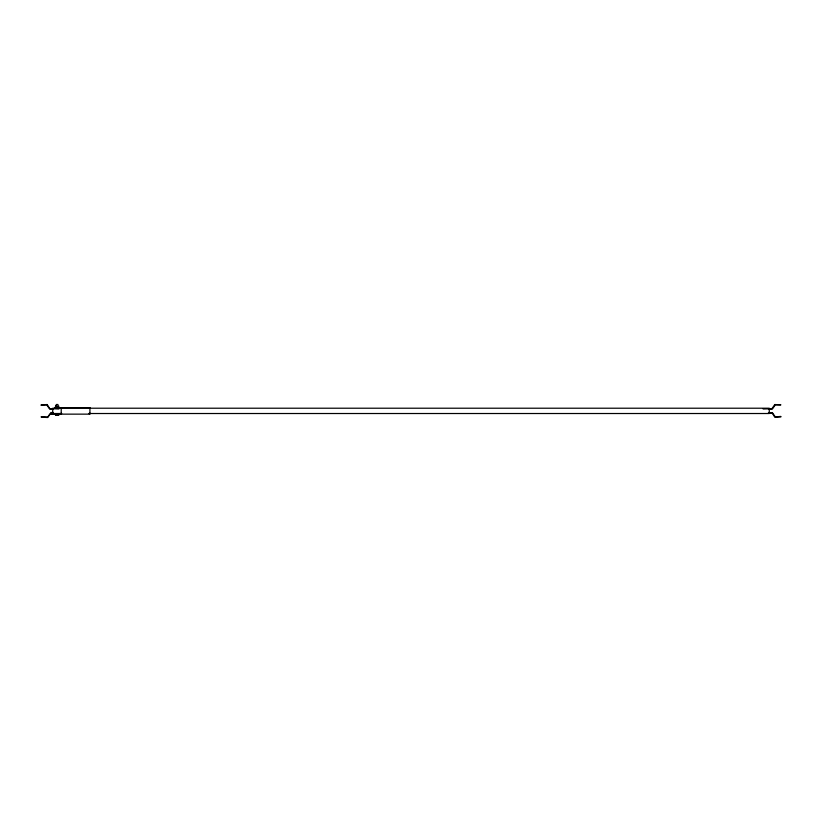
<?xml version="1.0" encoding="UTF-8"?>
<svg xmlns="http://www.w3.org/2000/svg" width="822" height="822" viewBox="0 0 822 822"><rect width="100%" height="100%" fill="white"/><g stroke="black" fill="none" stroke-linecap="round" stroke-linejoin="round"><path stroke-width="1.23" d="M55.536 415.285L55.536 414.144M55.536 407.63L55.536 406.017M58.67 407.63L58.67 406.017M61.218 413.178L61.218 414.144M89.927 413.178L89.927 414.144L50.121 414.144L47.697 417.525L41.234 417.175M56.184 404.496L58.023 404.496M763.114 408.996L771.92 408.719L774.807 404.527L780.9 404.845L775.29 404.886L772.392 409.058L768.436 409.202M56.317 406.017L55.536 406.16L58.67 406.16M56.317 407.63L55.536 407.486L58.67 407.486M56.317 415.285L55.536 415.131L58.67 415.131M41.1 404.845L47.193 404.527L49.741 408.626L58.886 408.996M41.141 405.328L46.71 404.886L49.752 409.14L53.266 409.202M780.859 416.425L775.29 416.867L772.392 412.695L768.436 412.552M780.9 416.908L774.807 417.227L772.341 413.281L768.734 413.034M54.992 407.63L89.927 407.63L89.927 413.661L89.341 413.661M54.992 408.113L89.927 408.113M61.722 408.215L52.731 408.215L52.731 413.517L61.722 413.517M88.684 408.215L769.269 408.215L769.269 413.517L88.684 413.517M53.266 412.552L50.8 412.552L53.266 413.034M41.234 416.692L47.697 417.042L50.121 413.661L61.218 413.661L61.218 407.63M58.67 414.144L58.67 415.285M57.108 406.16L57.108 407.486M57.108 414.144L57.108 415.131"/></g></svg>
